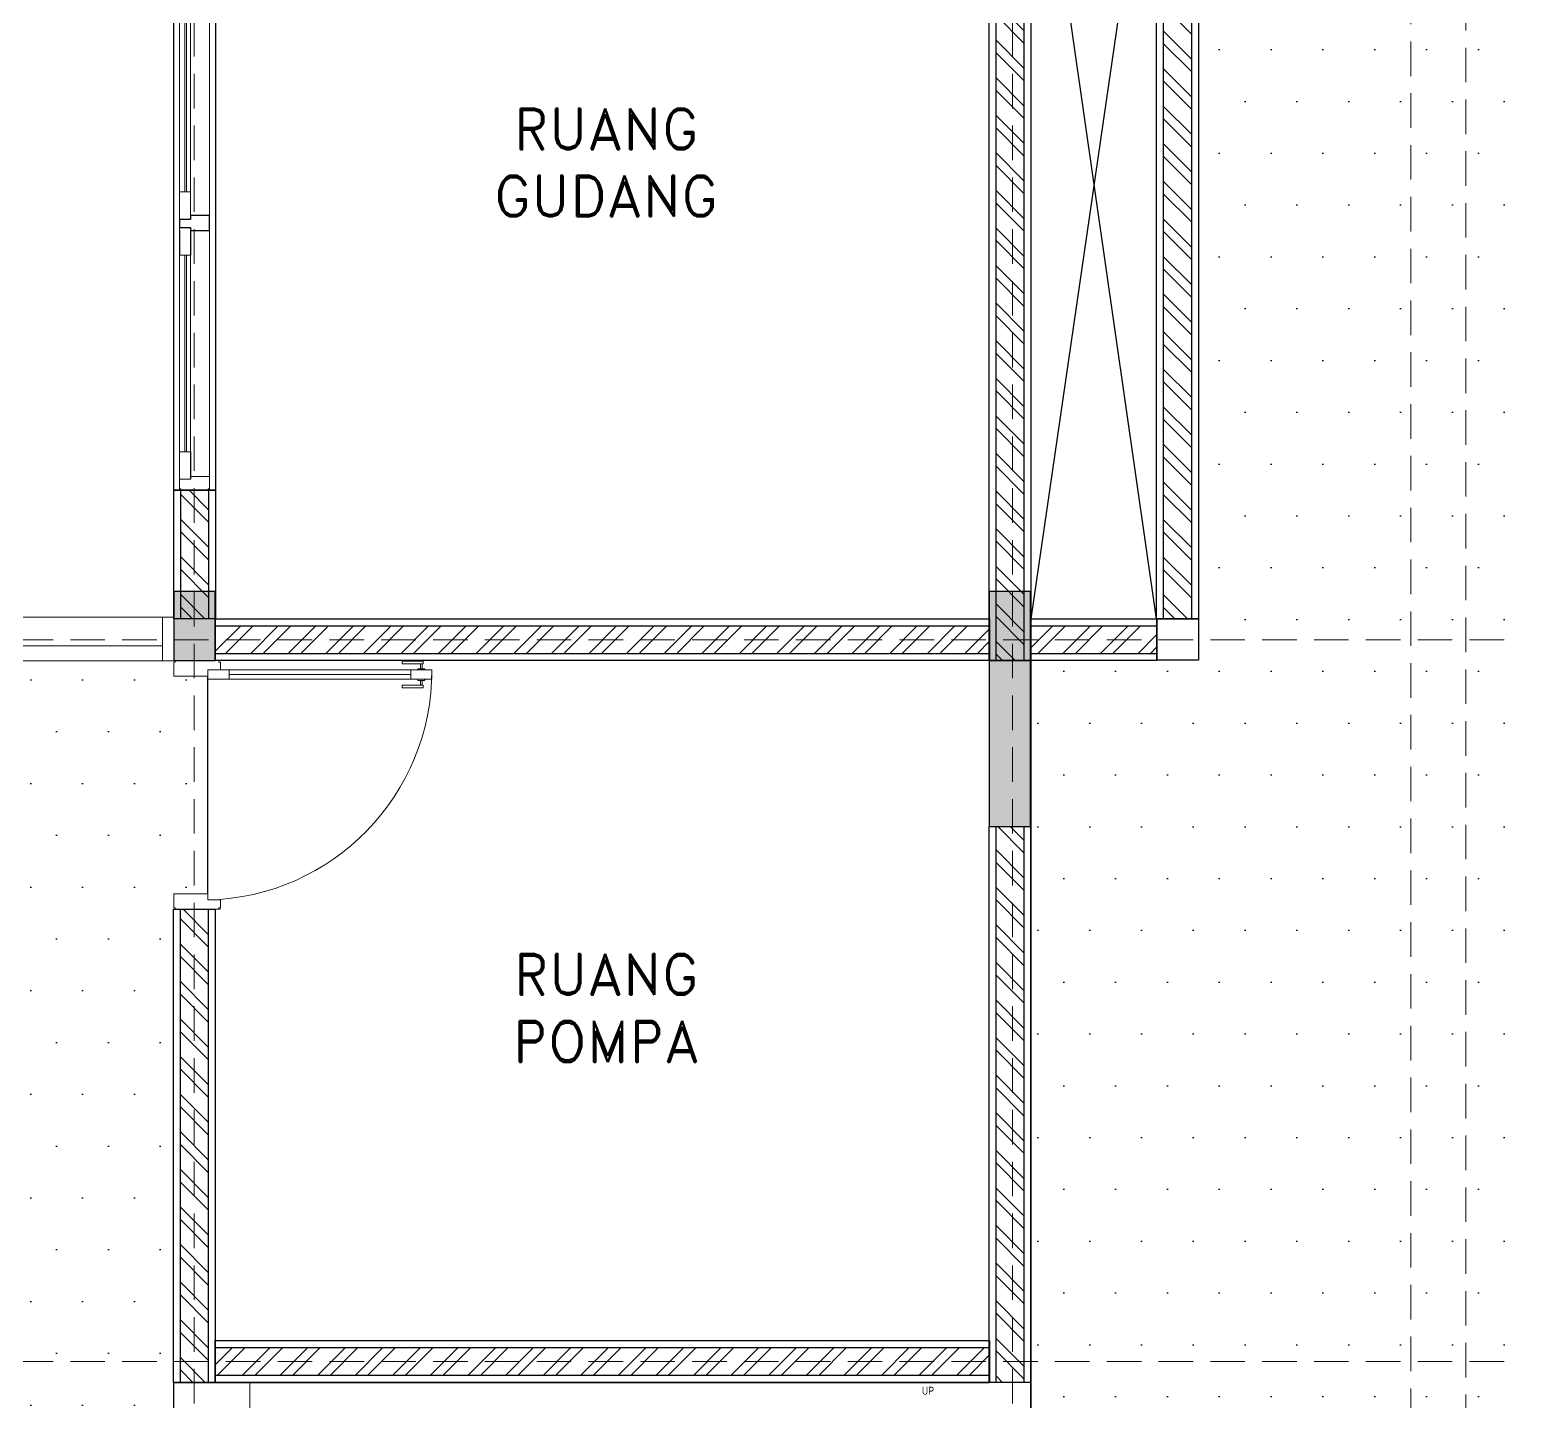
# Model space of a CAD drawing. Header units: millimetres. Extents: x 8 to 218431, y 13 to 56484.
# Drawn here: x 31926 to 37290, y 10108 to 15072 of the extents above; entities that cross this region are included whole.
import ezdxf
from ezdxf.enums import TextEntityAlignment as Align

# ---------------------------------------------------------------- set-up
doc = ezdxf.new("R2010")
doc.units = ezdxf.units.MM
doc.header["$MEASUREMENT"] = 0
for name, pattern in [('DASHED2', [0.375, 0.25, -0.125]), ('HIDDEN2', [0.1875, 0.125, -0.0625]), ('SLD-Solid', [0])]:
    doc.linetypes.add(name, pattern=pattern)
for name, color, linetype, lineweight in [('8', 8, 'Continuous', 5), ('AS', 8, 'HIDDEN2', 5), ('DOOR OPENING', 4, 'SLD-Solid', 5), ('HATCH', 8, 'Continuous', 5), ('LEGEND', 1, 'DASHED2', 50)]:
    doc.layers.add(name, color=color, linetype=linetype, lineweight=lineweight)
doc.layers.add('tampak', color=7, linetype='Continuous')
doc.layers.add('WALL', color=255, linetype='Continuous')
doc.styles.add('0010-WKA13-TEXT', font='isocp.shx', dxfattribs={"height": 15})
doc.styles.add('HAND', font='ROMAND.SHX', dxfattribs={"width": 0.8, "height": 250})

# ---------------------------------------------------------------- blocks, each defined once
blk = doc.blocks.new('*U36')
at = {"layer": 'HATCH'}
h = blk.add_hatch(dxfattribs=at)
h.set_pattern_fill('ANSI32', color=0, scale=10)
h.set_pattern_definition([(45, (-16026.01, -10567.46), (-67.3519, 67.3519), []), (45, (-15981.11, -10567.46), (-67.3519, 67.3519), [])])
h.paths.add_polyline_path([(-615.1, 50), (-615.1, -50), (-153.8, -50), (-153.8, 50)])
at = {"layer": 'WALL', "color": 0}
for points in [[(-615.1, 75), (-153.8, 75), (-153.8, -75), (-615.1, -75)], [(-615.1, 50), (-153.8, 50), (-153.8, -50), (-615.1, -50)]]:
    blk.add_lwpolyline(points, close=True, dxfattribs=at)
blk = doc.blocks.new('*U101')
at = {"layer": 'HATCH'}
h = blk.add_hatch(dxfattribs=at)
h.set_pattern_fill('ANSI32', color=0, scale=10)
h.set_pattern_definition([(45, (-2177.88, -10567.46), (-67.3519, 67.3519), []), (45, (-2132.98, -10567.46), (-67.3519, 67.3519), [])])
h.paths.add_polyline_path([(7926.1, -50), (7926.1, 50), (5153.1, 50), (5153.1, -50)])
at = {"layer": 'WALL', "color": 0}
for points in [[(5153.1, 75), (7926.1, 75), (7926.1, -75), (5153.1, -75)], [(5153.1, 50), (7926.1, 50), (7926.1, -50), (5153.1, -50)]]:
    blk.add_lwpolyline(points, close=True, dxfattribs=at)
blk = doc.blocks.new('*U104')
at = {"layer": 'HATCH'}
h = blk.add_hatch(dxfattribs=at)
h.set_pattern_fill('ANSI32', color=0, scale=10)
h.set_pattern_definition([(45, (-18543.79, -10567.46), (-67.3519, 67.3519), []), (45, (-18498.89, -10567.46), (-67.3519, 67.3519), [])])
h.paths.add_polyline_path([(-2491.1, 50), (-2491.1, -50), (-795.6, -50), (-795.6, 50)])
at = {"layer": 'WALL', "color": 0}
for points in [[(-2491.1, 75), (-795.6, 75), (-795.6, -75), (-2491.1, -75)], [(-2491.1, 50), (-795.6, 50), (-795.6, -50), (-2491.1, -50)]]:
    blk.add_lwpolyline(points, close=True, dxfattribs=at)
blk = doc.blocks.new('*U23')
at = {"layer": 'HATCH'}
h = blk.add_hatch(dxfattribs=at)
h.set_pattern_fill('ANSI32', color=0, scale=10)
h.set_pattern_definition([(45, (-18840.9, -10567.46), (-67.3519, 67.3519), []), (45, (-18796, -10567.46), (-67.3519, 67.3519), [])])
h.paths.add_polyline_path([(-2788.2, 50), (-2788.2, -50), (-795.6, -50), (-795.6, 50)])
at = {"layer": 'WALL', "color": 0}
for points in [[(-2788.2, 75), (-795.6, 75), (-795.6, -75), (-2788.2, -75)], [(-2788.2, 50), (-795.6, 50), (-795.6, -50), (-2788.2, -50)]]:
    blk.add_lwpolyline(points, close=True, dxfattribs=at)
blk = doc.blocks.new('*U24')
at = {"layer": 'HATCH'}
h = blk.add_hatch(dxfattribs=at)
h.set_pattern_fill('ANSI32', color=0, scale=10)
h.set_pattern_definition([(45, (-19856.94, -10567.46), (-67.35192, 67.35192), []), (45, (-19812.04, -10567.46), (-67.35192, 67.35192), [])])
h.paths.add_polyline_path([(-3804.2, 50), (-3804.2, -50), (-795.6, -50), (-795.6, 50)])
at = {"layer": 'WALL', "color": 0}
for points in [[(-3804.2, 75), (-795.6, 75), (-795.6, -75), (-3804.2, -75)], [(-3804.2, 50), (-795.6, 50), (-795.6, -50), (-3804.2, -50)]]:
    blk.add_lwpolyline(points, close=True, dxfattribs=at)
blk = doc.blocks.new('dddssaa')
for points in [[(549.871, 57.127), (549.871, 56.847), (549.926, 56.847), (549.926, 56.687), (550.046, 56.687), (550.046, 56.847), (550.086, 56.847), (550.086, 57.127), (549.871, 57.127)], [(550.086, 56.847), (550.446, 56.847)], [(553.307, 56.847), (553.707, 56.847)], [(550.086, 56.687), (550.446, 56.687)]]:
    blk.add_lwpolyline(points)
at = {"layer": 'DOOR OPENING', "linetype": 'Continuous'}
for p, q in [((546.106, 57.127), (546.106, 56.687)), ((553.867, 57.127), (553.867, 56.687))]:
    blk.add_line(p, q, dxfattribs=at)
at = {"layer": 'DOOR OPENING', "linetype": 'Continuous', "transparency": 33554687}
for p, q in [((546.106, 56.687), (546.106, 56.847)), ((549.926, 56.847), (546.266, 56.847)), ((546.666, 56.687), (546.666, 56.847)), ((549.526, 56.687), (549.526, 56.847)), ((549.926, 56.687), (549.926, 56.847)), ((550.046, 56.687), (550.046, 56.847)), ((550.446, 56.687), (550.446, 56.847)), ((553.307, 56.847), (550.446, 56.847)), ((553.307, 56.687), (553.307, 56.847)), ((553.867, 56.687), (553.867, 56.847)), ((546.266, 56.687), (546.666, 56.687)), ((553.707, 56.687), (553.307, 56.687))]:
    blk.add_line(p, q, dxfattribs=at)
at = {"layer": 'DOOR OPENING', "linetype": 'Continuous'}
for points in [[(546.306, 56.847), (546.266, 56.847), (546.266, 56.687), (546.126, 56.687), (546.126, 56.707), (546.106, 56.707), (546.106, 57.107), (546.126, 57.107), (546.126, 57.127), (546.306, 57.127)], [(553.667, 56.847), (553.707, 56.847), (553.707, 56.687), (553.847, 56.687), (553.847, 56.707), (553.867, 56.707), (553.867, 57.107), (553.847, 57.107), (553.847, 57.127), (553.667, 57.127)]]:
    blk.add_lwpolyline(points, close=True, dxfattribs=at)
at = {"layer": 'DOOR OPENING', "linetype": 'Continuous', "transparency": 33554687}
for points in [[(550.086, 56.847), (550.086, 57.127), (546.106, 57.127), (546.106, 56.687), (550.086, 56.687), (550.086, 56.687)], [(549.871, 56.847), (549.871, 57.127), (553.867, 57.127), (553.867, 56.687), (549.886, 56.687), (549.886, 56.687)]]:
    blk.add_lwpolyline(points, dxfattribs=at)
for points in [[(546.666, 56.767), (546.666, 56.79), (549.526, 56.79), (549.526, 56.767)], [(550.446, 56.767), (550.446, 56.79), (553.307, 56.79), (553.307, 56.767)]]:
    blk.add_lwpolyline(points, close=True, dxfattribs=at)
blk = doc.blocks.new('*U100')
at = {"layer": 'HATCH'}
h = blk.add_hatch(dxfattribs=at)
h.set_pattern_fill('ANSI32', color=0, scale=10)
h.set_pattern_definition([(45, (-2176.44, -10567.46), (-67.3519, 67.3519), []), (45, (-2131.54, -10567.46), (-67.3519, 67.3519), [])])
h.paths.add_polyline_path([(7927.6, -50), (7927.6, 50), (5153.1, 50), (5153.1, -50)])
at = {"layer": 'WALL', "color": 0}
for points in [[(5153.1, 75), (7927.6, 75), (7927.6, -75), (5153.1, -75)], [(5153.1, 50), (7927.6, 50), (7927.6, -50), (5153.1, -50)]]:
    blk.add_lwpolyline(points, close=True, dxfattribs=at)
blk = doc.blocks.new('PINTU GARASI')
at = {"layer": '8', "color": 8, "transparency": 33554687}
blk.add_line((1820020.4, 46348), (1815969.6, 46348), dxfattribs=at)
at = {"layer": 'DOOR OPENING', "linetype": 'Continuous', "transparency": 33554687}
for p, q in [((1815971.8, 46348), (1815971.8, 46480.8)), ((1815971.8, 46480.8), (1820020.4, 46480.8)), ((1815971.8, 46480.8), (1816007.2, 46480.8)), ((1816007.2, 46348), (1816007.2, 46480.8)), ((1819985, 46348), (1819985, 46480.8)), ((1819985, 46480.8), (1820020.4, 46480.8)), ((1820020.4, 46348), (1815969.6, 46348)), ((1815971.8, 46348), (1816007.2, 46348))]:
    blk.add_line(p, q, dxfattribs=at)
for points in [[(1820020.4, 46348), (1815971.8, 46348), (1815971.8, 46480.8), (1820020.4, 46480.8)], [(1816007.2, 46348), (1816575.5, 46348), (1816575.5, 46393.1), (1816007.2, 46393.1)], [(1816575.5, 46348), (1817143.7, 46348), (1817143.7, 46393.1), (1816575.5, 46393.1)], [(1817143.7, 46348), (1817712, 46348), (1817712, 46393.1), (1817143.7, 46393.1)], [(1817712, 46348), (1818280.2, 46348), (1818280.2, 46393.1), (1817712, 46393.1)], [(1818280.2, 46348), (1818848.5, 46348), (1818848.5, 46393.1), (1818280.2, 46393.1)], [(1818848.5, 46348), (1819416.7, 46348), (1819416.7, 46393.1), (1818848.5, 46393.1)], [(1819416.7, 46348), (1819985, 46348), (1819985, 46393.1), (1819416.7, 46393.1)]]:
    blk.add_lwpolyline(points, close=True, dxfattribs=at)
blk = doc.blocks.new('KUSEN PINTU')
at = {"layer": 'DOOR OPENING', "linetype": 'Continuous', "transparency": 33554687}
for p, q in [((-30, 110), (-30, 150)), ((-30, 150), (-5, 150)), ((-5, 150), (-5, 145)), ((-5, 145), (0, 145)), ((0, 145), (0, 5)), ((-50, 110), (-30, 110)), ((-50, 0), (-50, 110)), ((-5, 0), (-50, 0)), ((0, 5), (-5, 5)), ((-5, 5), (-5, 0))]:
    blk.add_line(p, q, dxfattribs=at)
at = {"layer": 'DOOR OPENING', "linetype": 'Continuous', "ltscale": 10, "transparency": 33554687}
for p, q in [((0, 145), (0, 150)), ((0, 5), (0, 0))]:
    blk.add_line(p, q, dxfattribs=at)
blk = doc.blocks.new('A$C3020dce1')
at = {"layer": 'DOOR OPENING', "linetype": 'Continuous', "transparency": 33554687}
for p, q in [((110, 59.6), (110, 30)), ((110, 59.6), (177.8, 59.6)), ((177.8, 59.6), (177.8, 30)), ((734.5, 79.4), (734.5, 87.8)), ((734.5, 87.8), (802.3, 87.8)), ((802.3, 79.4), (734.5, 79.4)), ((830, 59.6), (762.2, 59.6)), ((762.2, 59.6), (762.2, 30)), ((784.8, 59.6), (784.8, 61.9)), ((807.4, 59.6), (784.8, 59.6)), ((786.5, 63.5), (805.7, 63.5)), ((802.3, 87.8), (802.3, 79.4)), ((807.4, 61.9), (807.4, 59.6)), ((830, 30), (830, 59.6)), ((177.8, 30), (110, 30)), ((802.3, 10.3), (734.5, 10.3)), ((734.5, 10.3), (734.5, 1.8)), ((734.5, 1.8), (802.3, 1.8)), ((762.2, 30), (830, 30)), ((807.4, 30), (784.8, 30)), ((784.8, 30), (784.8, 27.8)), ((786.5, 26.1), (805.7, 26.1)), ((802.3, 1.8), (802.3, 10.3)), ((807.4, 27.8), (807.4, 30))]:
    blk.add_line(p, q, dxfattribs=at)
at = {"layer": 'DOOR OPENING', "linetype": 'Continuous', "ltscale": 10, "transparency": 33554687}
for p, q in [((177.8, 59.6), (762.2, 59.6)), ((793.1, 63.5), (793.1, 79.4)), ((799.1, 63.5), (799.1, 79.4)), ((762.2, 44.8), (177.8, 44.8)), ((177.8, 30), (762.2, 30)), ((793.1, 10.3), (793.1, 26.1)), ((799.1, 10.3), (799.1, 26.1))]:
    blk.add_line(p, q, dxfattribs=at)
at = {"layer": 'DOOR OPENING', "transparency": 33554687}
blk.add_line((110, 30), (150, 30), dxfattribs=at)
at = {"layer": 'DOOR OPENING', "color": 8, "ltscale": 2, "transparency": 33554687}
blk.add_arc((92.7, 32.9), 737.3, 359.775, 88.6553, dxfattribs=at)
at = {"layer": 'DOOR OPENING', "linetype": 'Continuous', "transparency": 33554687}
for centre, start, end in [((786.5, 61.9), 90, 180), ((805.7, 61.9), 360, 90), ((786.5, 27.8), 180, 270), ((805.7, 27.8), 270, 0)]:
    blk.add_arc(centre, 1.69, start, end, dxfattribs=at)
at = {"layer": 'DOOR OPENING', "linetype": 'Continuous', "transparency": 33554687, "xscale": -1, "rotation": 270}
blk.add_blockref('KUSEN PINTU', (0, 800), dxfattribs=at)
at = {"layer": 'DOOR OPENING', "linetype": 'Continuous', "transparency": 33554687, "rotation": 270}
blk.add_blockref('KUSEN PINTU', (0, 0), dxfattribs=at)
blk = doc.blocks.new('OUTDOOR')
at = {"layer": 'tampak', "transparency": 33554687}
h = blk.add_hatch(dxfattribs=at)
h.set_pattern_fill('DOTS', scale=3000)
h.set_pattern_definition([(0, (2854.53, 0), (93.75, 187.5), [0, -187.5])])
h.paths.add_polyline_path([(1832617.6, 55399.8), (1829266.1, 55399.8), (1829266.1, 55248.3), (1829016.1, 55248.3), (1827567.6, 55248.3), (1827567.6, 53294.8), (1827573.6, 53294.8), (1827573.6, 53188.3), (1828173.6, 53188.3), (1828173.6, 49758.3), (1828023.6, 49758), (1828023.6, 49756.9), (1827567.6, 49756.9), (1827567.6, 44386.9), (1833117.6, 44386.9), (1833054.5, 44637.2), (1832872.1, 44637.2), (1832872.2, 44636.5), (1832871.6, 44637.2), (1832617.6, 44637.2)])
h.paths.add_polyline_path([(1827766, 54105.9), (1828642.3, 54105.9), (1828642.3, 54329.5), (1827766, 54329.5)], flags=24)
h.paths.add_polyline_path([(1827819.2, 54370.2), (1828589.1, 54370.2), (1828589.1, 54593.7), (1827819.2, 54593.7)], flags=24)
for points in [[(1829017.6, 62258.3), (1829017.6, 55248.3), (1827567.6, 55248.3), (1827567.6, 44386.9), (1833117.6, 44386.9)], [(1827573.6, 53188.3), (1828173.6, 53188.3), (1828173.6, 49758.3), (1827567.6, 49756.9)]]:
    blk.add_lwpolyline(points)
blk = doc.blocks.new('*U108')
at = {"layer": 'HATCH'}
h = blk.add_hatch(dxfattribs=at)
h.set_pattern_fill('ANSI32', color=0, scale=10)
h.set_pattern_definition([(45, (2724.68, -10567.46), (-67.3519, 67.3519), []), (45, (2769.58, -10567.46), (-67.3519, 67.3519), [])])
h.paths.add_polyline_path([(9216.8, -50), (9216.8, 50), (8765.1, 50), (8765.1, -50)])
at = {"layer": 'WALL', "color": 0}
for points in [[(8765.1, 75), (9216.8, 75), (9216.8, -75), (8765.1, -75)], [(8765.1, 50), (9216.8, 50), (9216.8, -50), (8765.1, -50)]]:
    blk.add_lwpolyline(points, close=True, dxfattribs=at)
blk = doc.blocks.new('*U110')
at = {"layer": 'HATCH'}
h = blk.add_hatch(dxfattribs=at)
h.set_pattern_fill('ANSI32', color=0, scale=10)
h.set_pattern_definition([(45, (5371.4, -10567.46), (-67.3519, 67.3519), []), (45, (5416.3, -10567.46), (-67.3519, 67.3519), [])])
h.paths.add_polyline_path([(11863.5, -50), (11863.5, 50), (8765.1, 50), (8765.1, -50)])
at = {"layer": 'WALL', "color": 0}
for points in [[(8765.1, 75), (11863.5, 75), (11863.5, -75), (8765.1, -75)], [(8765.1, 50), (11863.5, 50), (11863.5, -50), (8765.1, -50)]]:
    blk.add_lwpolyline(points, close=True, dxfattribs=at)
blk = doc.blocks.new('KOLOM')
at = {"layer": 'tampak', "transparency": 33554687}
h = blk.add_hatch(color=5, dxfattribs=at)
h.dxf.hatch_style = 1
h.paths.add_polyline_path([(1768833.5, 62259.8), (1768757.8, 62259.8), (1768757.8, 62108.4), (1768833.5, 62108.3)])
h.paths.add_polyline_path([(1768833.5, 62108.3), (1768757.8, 62108.4), (1768757.8, 62009.8), (1768833.5, 62009.8)])
h.paths.add_polyline_path([(1769507.8, 62259.8), (1769259.3, 62259.8), (1769257.8, 62259.8), (1769257.8, 62009.8), (1769507.8, 62009.8)])
h.paths.add_polyline_path([(1771734.3, 62108.3), (1771484.3, 62108.3), (1771484.3, 62058.3), (1771734.3, 62058.3)])
h.paths.add_polyline_path([(1771734.3, 62258.3), (1771484.3, 62258.3), (1771484.3, 62234.5), (1771734.3, 62234.5)])
h.paths.add_polyline_path([(1771734.3, 62234.5), (1771484.3, 62234.5), (1771484.3, 62133.6), (1771734.3, 62133.6)])
h.paths.add_polyline_path([(1772484.3, 62258.3), (1772234.3, 62258.3), (1772234.3, 62058.3), (1772484.3, 62058.3)])
h.paths.add_polyline_path([(1774744.3, 62258.3), (1774494.3, 62258.3), (1774494.3, 62058.3), (1774744.3, 62058.3)])
h.paths.add_polyline_path([(1776770.7, 62258.3), (1776522.2, 62258.3), (1776522.2, 62108.3), (1776520.7, 62108.3), (1776520.7, 61658.3), (1776770.7, 61658.3)])
h.paths.add_polyline_path([(1776770.7, 59416.9), (1776520.7, 59416.9), (1776520.7, 58816.9), (1776770.7, 58816.9)])
h.paths.add_polyline_path([(1776770.7, 58203.2), (1776520.7, 58203.2), (1776520.7, 57603.2), (1776770.7, 57603.2)])
h.paths.add_polyline_path([(1776770.7, 55848.3), (1776520.7, 55848.3), (1776520.7, 55248.3), (1776770.7, 55248.3)])
h.paths.add_polyline_path([(1775119.3, 60259.8), (1774919.3, 60259.8), (1774919.3, 60009.8), (1775119.3, 60009.8)])
h.paths.add_polyline_path([(1775070.7, 58416.9), (1774870.7, 58416.9), (1774870.7, 58166.9), (1775070.7, 58166.9)])
h.paths.add_polyline_path([(1772082.1, 60259.8), (1771882.1, 60259.8), (1771882.1, 60009.8), (1772082.1, 60009.8)])
h.paths.add_polyline_path([(1771559.3, 57866.9), (1771309.3, 57866.9), (1771309.3, 57666.9), (1771559.3, 57666.9)])
h.paths.add_polyline_path([(1768909.3, 60259.8), (1768732.1, 60259.8), (1768732.1, 60009.8), (1768909.3, 60009.8)])
h.paths.add_polyline_path([(1767157.8, 60259.8), (1767004.9, 60259.8), (1767004.9, 60009.8), (1767157.8, 60009.8)])
h.paths.add_polyline_path([(1767156.4, 55849.1), (1767004.9, 55849.1), (1767004.9, 55599.1), (1767156.4, 55599.1)])
h.paths.add_polyline_path([(1771969.3, 53294.5), (1771894.3, 53294.5), (1771894.3, 52694.8), (1772244.3, 52694.8), (1772244.3, 53294.5), (1772169.3, 53294.5), (1772169.3, 52794.8), (1771969.3, 52794.8)])
h.paths.add_polyline_path([(1775078.3, 52794.8), (1774878.3, 52794.8), (1774878.3, 52544.8), (1775078.3, 52544.8)])
h.paths.add_polyline_path([(1767157.8, 53544.8), (1767004.9, 53544.8), (1767004.9, 53294.8), (1767157.8, 53294.8)])
h.paths.add_polyline_path([(1767156.4, 50006.9), (1767004.9, 50006.9), (1767004.9, 49756.9), (1767156.4, 49756.9)])
h.paths.add_polyline_path([(1772120.7, 50006.9), (1771970.7, 50006.9), (1771970.7, 49756.9), (1772120.7, 49756.9)])
h.paths.add_polyline_path([(1775070.7, 50006.9), (1774920.7, 50006.9), (1774920.7, 49756.9), (1775070.7, 49756.9)])
h = blk.add_hatch(color=7, dxfattribs=at)
h.dxf.hatch_style = 1
h.paths.add_polyline_path([(1775070.7, 49756.9), (1774920.7, 49756.9), (1774920.7, 49156.9), (1775070.7, 49156.9)])
h.paths.add_polyline_path([(1767157.8, 49756.9), (1767007.8, 49756.9), (1767007.8, 49156.9), (1767157.8, 49156.9)])
h.paths.add_polyline_path([(1772169.3, 53188.3), (1772150.7, 53188.3), (1772150.7, 53294.5), (1771969.3, 53294.5), (1771969.3, 52794.8), (1772169.3, 52794.8)])
h.paths.add_polyline_path([(1772169.3, 53294.5), (1772150.7, 53294.5), (1772150.7, 53188.3), (1772169.3, 53188.3)], flags=17)
h.paths.add_polyline_path([(1775078.3, 53294.8), (1774900.7, 53294.8), (1774900.7, 53188.3), (1774879.7, 53188.3), (1774879.7, 53182.7), (1774879.7, 53025.2), (1774879.7, 53019.6), (1774878.3, 52794.8), (1775078.3, 52794.8)], flags=17)
h.paths.add_polyline_path([(1775078.3, 53294.8), (1774900.7, 53294.8), (1774900.7, 53188.3), (1774879.7, 53188.3), (1774879.7, 53182.7), (1774879.7, 53025.2), (1774878.3, 53025.2), (1774878.3, 52794.8), (1775078.3, 52794.8)], flags=17)
h.paths.add_polyline_path([(1774900.7, 53294.8), (1774878.3, 53294.8), (1774878.3, 53188.3), (1774900.7, 53188.3)], flags=0)
h.paths.add_polyline_path([(1767157.8, 53294.8), (1767006.4, 53294.8), (1767006.4, 52794.8), (1767157.8, 52794.8)])
h.paths.add_polyline_path([(1767156.4, 55599.1), (1767006.4, 55599.1), (1767006.4, 55049.1), (1767156.4, 55049.1)])
h.paths.add_polyline_path([(1772467.8, 55424.1), (1771967.8, 55424.1), (1771967.8, 55224.1), (1772467.8, 55224.1)])
h.paths.add_polyline_path([(1775094.3, 55748.3), (1774894.3, 55748.3), (1774894.3, 55248.3), (1775094.3, 55248.3)])
h.paths.add_polyline_path([(1776520.7, 55848.3), (1776320.7, 55848.3), (1776320.7, 55248.3), (1776520.7, 55248.3)])
h.paths.add_polyline_path([(1776520.7, 58203.2), (1776520.7, 58216.9), (1776320.7, 58216.9), (1776320.7, 57616.9), (1776520.7, 57616.9)])
h.paths.add_polyline_path([(1767157.8, 60009.8), (1767004.9, 60009.8), (1767004.9, 59559.8), (1767157.8, 59559.8)])
h.paths.add_polyline_path([(1768909.3, 60009.8), (1768732.1, 60009.8), (1768732.1, 59509.8), (1768909.3, 59509.8)])
h.paths.add_polyline_path([(1772082.1, 60009.8), (1771882.1, 60009.8), (1771882.1, 59509.8), (1772082.1, 59509.8)])
h.paths.add_polyline_path([(1776520.7, 62108.3), (1776372.2, 62108.3), (1776372.2, 62258.3), (1776320.7, 62258.3), (1776320.7, 61658.3), (1776520.7, 61658.3)])
h.paths.add_polyline_path([(1776520.7, 62258.3), (1776372.2, 62258.3), (1776372.2, 62108.3), (1776520.7, 62108.3)], flags=17)
h.paths.add_polyline_path([(1775244.3, 62258.3), (1774744.3, 62258.3), (1774744.3, 62058.3), (1775244.3, 62058.3)])
h.paths.add_polyline_path([(1772234.3, 62258.3), (1771734.3, 62258.3), (1771734.3, 62058.3), (1772234.3, 62058.3)])
h.paths.add_polyline_path([(1769507.8, 62009.8), (1769257.8, 62009.8)])
for points in [[(1772120.7, 50006.9), (1771970.7, 50006.9), (1771970.7, 49756.9), (1772120.7, 49756.9), (1772120.7, 50006.9)], [(1775070.7, 50006.9), (1774920.7, 50006.9), (1774920.7, 49756.9), (1775070.7, 49756.9), (1775070.7, 50006.9)], [(1774920.7, 49756.9), (1774920.7, 49156.9), (1775070.7, 49156.9), (1775070.7, 49756.9), (1774920.7, 49756.9)]]:
    blk.add_lwpolyline(points)
blk = doc.blocks.new('GRID')
at = {"layer": 'AS', "ltscale": 1000}
for p, q in [((1821685.8, 42943.3), (1821685.8, 63784.8)), ((1824646.7, 42943.3), (1824646.7, 63784.8)), ((1826087.3, 43060.3), (1826087.3, 63784.8)), ((1826286.6, 42100.4), (1826286.6, 63784.8)), ((1814300, 49832.6), (1830263, 49832.6)), ((1814300, 47220.6), (1830263, 47220.6))]:
    blk.add_line(p, q, dxfattribs=at)

msp = doc.modelspace()

# ---------------------------------------------------------------- hatches: boundary and pattern name
at = {"layer": 'tampak', "transparency": 33554687}
h = msp.add_hatch(dxfattribs=at)
h.set_pattern_fill('DOTS', scale=3000)
h.set_pattern_definition([(0, (-1789164.58, -36968.38), (93.75, 187.5), [0, -187.5])])
h.paths.add_polyline_path([(29964.8, 12788.5), (27634.1, 12788.5), (27634.1, 12188.5), (27635.5, 12188.5), (27635.5, 10788.5), (27484.1, 10788.5), (27484.1, 8138.5), (27816.7, 8138.5)])
h.paths.add_polyline_path([(29964.8, 12788.5), (27816.7, 8138.5), (32112.9, 8138.5)])
h.paths.add_polyline_path([(32445.5, 11894.1), (32447, 11894.1), (32447, 11944.7), (32570.7, 11944.7), (32570.7, 12732.2), (32447, 12732.2), (32447, 12788.5), (29964.8, 12788.5), (32112.9, 8138.5), (32445.5, 8138.5), (32445.5, 10176.5)])
h.paths.add_polyline_path([(32112.9, 8138.5), (27816.7, 8138.5), (27484.1, 7418.5), (32445.5, 7418.5)])
h.paths.add_polyline_path([(29299.7, 9536.6), (30539.2, 9536.6), (30539.2, 9804.9), (29299.7, 9804.9)], flags=24)

# ---------------------------------------------------------------- linework, layer by layer
for points in [[(36003.1, 16068.5), (35548.5, 12939.9)], [(36003.1, 12939.9), (35554.5, 16068.5)], [(36004.5, 12939.9), (36154.5, 12939.9), (36154.5, 12789.9), (36004.5, 12789.9), (36004.5, 12939.9)], [(27484.1, 12788.5), (27484.1, 7418.5), (35548.5, 7418.5), (35548.5, 12788.5)], [(32570.7, 11944.7), (32570.7, 12732.2)], [(32445.5, 10176.5), (32445.5, 7418.5)], [(32445.5, 10176.5), (35397, 10176.5)], [(35548.5, 10176.5), (35548.5, 9708.4)]]:
    msp.add_lwpolyline(points)
msp.add_lwpolyline([(32447, 15335.7), (32598.5, 15335.7), (32598.5, 13405.7), (32447, 13405.7)], close=True)
at = {"layer": '8', "transparency": 33554687}
for p, q in [((32445.5, 8283.5), (32445.5, 10176.5)), ((32722, 8283.5), (32722, 10176.5)), ((34781.1, 10176.5), (34940.4, 10176.5)), ((34940.4, 10176.5), (35415.7, 10176.5)), ((35415.7, 10176.5), (35548.5, 10176.5))]:
    msp.add_line(p, q, dxfattribs=at)

# ---------------------------------------------------------------- block references
for name, p in [('GRID', (-1789164.6, -36968.4)), ('KOLOM', (-1739523.7, -36968.4)), ('OUTDOOR', (-1792019.1, -36968.4))]:
    msp.add_blockref(name, p)
for name, p, xscale, yscale, zscale, rotation in [('*U110', (36078.8, 4089.6), 1.009725849341427, 1.009725849341427, 1.009725849341427, 89.99999999999997), ('*U24', (35472.7, 11985.2), 1.009725849341427, 1.009725849341427, 1.009725849341427, 270), ('dddssaa', (18369.6, 151148.2), 248.6926040555445, 248.6926040555445, 248.6926040555445, 270), ('*U36', (32522.7, 12784.6), 1.009725849341427, 1.009725849341427, 1.009725849341427, 270), ('*U101', (40601.7, 12864.2), 1.009725849341427, 1.009725849341427, 1.009725849341427, 180), ('*U108', (44854.8, 12864.2), 1.009725849341427, 1.009725849341427, 1.009725849341427, 180), ('*U23', (35472.7, 9373.2), 1.009725849341427, 1.009725849341427, 1.009725849341427, 270), ('*U104', (32521.3, 9373.2), 1.009725849341427, 1.009725849341427, 1.009725849341427, 270), ('*U100', (40601.7, 10252.2), 1.009725849341427, 1.009725849341427, 1.009725849341427, 180)]:
    msp.add_blockref(name, p, dxfattribs=dict(xscale=xscale, yscale=yscale, zscale=zscale, rotation=rotation))
at = {"xscale": 1.188778620892713, "yscale": 1.188778620892713, "zscale": 1.188778620892713}
msp.add_blockref('PINTU GARASI', (-2131152.9, -42309.1), dxfattribs=at)
at = {"layer": 'LEGEND', "xscale": -1.125000000000618, "yscale": 1.125000000000618, "zscale": 1.125000000000618, "rotation": 180}
msp.add_blockref('A$C3020dce1', (32447, 12788.5), dxfattribs=at)

# ---------------------------------------------------------------- texts
at = {"color": 4, "style": 'HAND'}
for tag, p in [('RUANG', (34011.3, 14712.9)), ('GUDANG', (34011.3, 14469.9)), ('RUANG', (34011.3, 11653.1)), ('POMPA', (34011.3, 11410.1))]:
    msp.add_attdef(tag, text='%%UDENAH LANTAI DASAR', height=149.014, rotation=0, dxfattribs=at).set_placement(p, align=Align.MIDDLE)
at = {"layer": '8', "transparency": 33554687, "insert": (35198, 10160.5), "char_height": 28.96, "width": 94.479, "attachment_point": 3, "style": '0010-WKA13-TEXT'}
msp.add_mtext('UP', dxfattribs=at)

doc.saveas('drawing.dxf')
